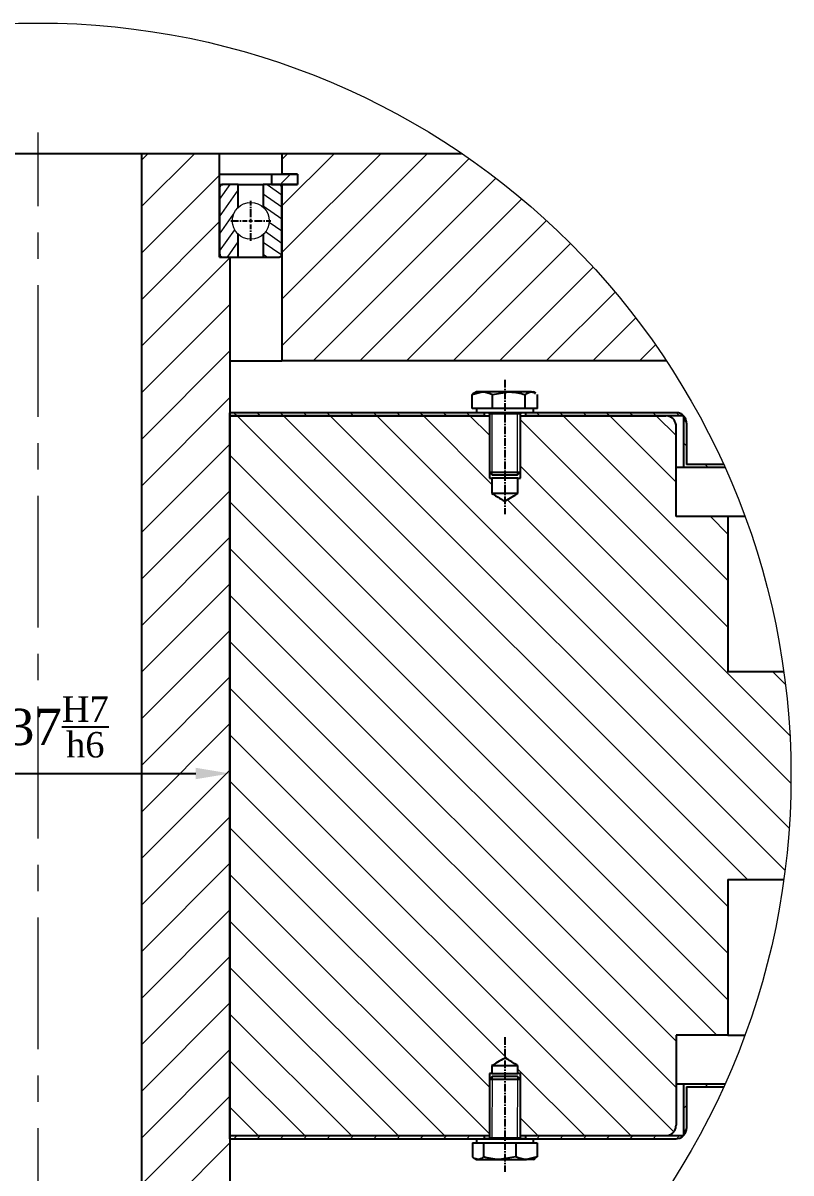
# Model space of a CAD drawing. Header units: millimetres. Extents: x -15 to 1174, y 15 to 856.
# Drawn here: x 603.5 to 677.5, y 163.9 to 274.8 of the extents above; entities that cross this region are included whole.
import ezdxf

# ---------------------------------------------------------------- set-up
doc = ezdxf.new("R2010")
doc.units = ezdxf.units.MM
doc.header["$PDSIZE"] = -1
doc.linetypes.add('CENTER2', pattern=[1.125, 0.75, -0.125, 0.125, -0.125])
doc.linetypes.add('CENTERX2', pattern=[20.319999999999997, 12.7, -2.54, 2.54, -2.54])
doc.layers.get('0').update_dxf_attribs({"lineweight": 25})
doc.layers.add('netmanh', color=7, linetype='Continuous', lineweight=15)
doc.dimstyles.new('ISO-25', dxfattribs={"dimtxt": 2.5, "dimasz": 2.5, "dimexe": 1.25, "dimexo": 0.625, "dimtad": 1, "dimtxsty": 'Standard', "dimcen": 2.5, "dimadec": 0, "dimazin": 0, "dimtfac": 1, "dimtmove": 0, "dimatfit": 3, "dimfxl": 1, "dimarcsym": 0})

# ---------------------------------------------------------------- blocks, each defined once
blk = doc.blocks.new('SW_HATCH_5')
at = {"color": 0, "linetype": 'Continuous', "lineweight": 18}
for p, q in [((-33.6993932723999, 109.9847014993429), (-28.6005437374115, 115.0835435837507)), ((-33.6993932723999, 114.474831148982), (-33.09068083763123, 115.0835435837507)), ((-20.19932866096497, 101.0341327637434), (-6.149917840957642, 115.0835435837507)), ((-20.19932866096497, 105.5242624133825), (-10.64005494117737, 115.0835435837507)), ((-20.19932866096497, 110.0143920630217), (-15.13016223907471, 115.0835435837507)), ((-20.19932866096497, 114.5045142620802), (-19.62029933929443, 115.0835435837507)), ((-20.19932866096497, 96.54400311410427), (-2.154797315597534, 114.5885270088911)), ((-33.6993932723999, 105.4945718497038), (-26.1993408203125, 112.9946243017912)), ((-20.37525177001953, 112.0835449546576), (-19.37523484230042, 113.0835469812155)), ((-17.16965436935425, 95.08354775607586), (0.4382133483886719, 112.69143037498)), ((-12.67954707145691, 95.08354775607586), (2.930372953414917, 110.6934603303671)), ((-33.6993932723999, 101.0044496506453), (-26.1993408203125, 108.5045021027327)), ((-8.189409971237183, 95.08354775607586), (5.323141813278198, 108.5960697382689)), ((-3.699272871017456, 95.08354775607586), (7.617324590682983, 106.4001452177763)), ((-33.6993932723999, 96.51432000100613), (-25.19935369491577, 105.0143744796515)), ((0.7908642292022705, 95.08354775607586), (9.813249111175537, 104.1059475392103)), ((5.280971527099609, 95.08354775607586), (11.91064715385437, 101.7132010310888)), ((-33.6993932723999, 92.024190351367), (-25.19935369491577, 100.5242448300123)), ((9.771108627319336, 95.08354775607586), (13.90859484672546, 99.22104142606258)), ((14.26124572753906, 95.08354775607586), (15.80572128295898, 96.62801586091518)), ((-33.6993932723999, 87.53406070172787), (-25.19935369491577, 96.03412263095379)), ((-33.6993932723999, 83.04393477737904), (-25.19935369491577, 91.54399298131466)), ((-24.51774477958679, 89.7835474461317), (-24.81773495674133, 90.08354507386684)), ((-22.27267622947693, 89.7835474461317), (-22.57266640663147, 90.08354507386684)), ((-20.02760767936707, 89.7835474461317), (-20.32762765884399, 90.08354507386684)), ((-17.7825391292572, 89.7835474461317), (-18.08255910873413, 90.08354507386684)), ((-15.53747057914734, 89.7835474461317), (-15.83749055862427, 90.08354507386684)), ((-13.29243183135986, 89.7835474461317), (-13.5924220085144, 90.08354507386684)), ((-11.04736328125, 89.7835474461317), (-11.34735345840454, 90.08354507386684)), ((-8.802294731140137, 89.7835474461317), (-9.102284908294678, 90.08354507386684)), ((-6.557226181030273, 89.7835474461317), (-6.857216358184814, 90.08354507386684)), ((-4.31215763092041, 89.7835474461317), (-4.612177610397339, 90.08354507386684)), ((-2.067089080810547, 89.7835474461317), (-2.367109060287476, 90.08354507386684)), ((4.668086767196655, 89.7835474461317), (4.368096590042114, 90.08354507386684)), ((6.913155317306519, 89.7835474461317), (6.613165140151978, 90.08354507386684)), ((9.158223867416382, 89.7835474461317), (8.85823369026184, 90.08354507386684)), ((11.40329241752625, 89.7835474461317), (11.10327243804932, 90.08354507386684)), ((13.64836096763611, 89.7835474461317), (13.34834098815918, 90.08354507386684)), ((15.89339971542358, 89.7835474461317), (15.59340953826904, 90.08354507386684)), ((18.13846826553345, 89.7835474461317), (17.84178614616394, 90.08022956550121)), ((22.80083298683167, 42.46495850384235), (-24.51774477958679, 89.7835474461317)), ((24.67238903045654, 45.0835470110178), (-20.02760767936707, 89.7835474461317)), ((28.29629182815552, 45.94978876411915), (-15.53747057914734, 89.7835474461317)), ((28.69778871536255, 50.03840662539005), (-11.04736328125, 89.7835474461317)), ((0.05170702934265137, 83.17460305988789), (-6.557226181030273, 89.7835474461317)), ((-0.1984536647796631, 87.91489712893963), (-2.067089080810547, 89.7835474461317)), ((22.80083298683167, 69.40572522580624), (2.799898386001587, 89.40667472779751)), ((22.80083298683167, 73.89585487544537), (6.913155317306519, 89.7835474461317)), ((17.80068874359131, 83.38612876832485), (11.40329241752625, 89.7835474461317)), ((17.80068874359131, 87.87625841796398), (15.89339971542358, 89.7835474461317)), ((18.79951357841492, 89.12249468266964), (18.50071549415588, 89.42132256925106)), ((-33.6993932723999, 78.5538051277399), (-25.19935369491577, 87.05386333167553)), ((18.80070567131042, 86.87625639140606), (18.50071549415588, 87.1762540191412)), ((22.80083298683167, 37.97483071684837), (-25.19935369491577, 85.97502298653126)), ((28.77050638198853, 58.94595198333263), (2.799898386001587, 84.91654880344868)), ((18.64835619926453, 84.78354476392269), (18.50071549415588, 84.93119291961193)), ((20.89342474937439, 84.78354476392269), (20.59340476989746, 85.08354611694813)), ((-33.6993932723999, 74.06367920339108), (-25.19935369491577, 82.5637336820364)), ((22.80083298683167, 33.48470199853182), (-25.19935369491577, 81.48489333689213)), ((28.86971831321716, 54.35660667717457), (1.54423713684082, 81.68208412826061)), ((22.80083298683167, 78.3859845250845), (21.10329270362854, 80.08354716002941)), ((-33.6993932723999, 69.57354955375195), (-25.19935369491577, 78.07360775768757)), ((21.71188592910767, 30.08354641497135), (-25.19935369491577, 76.9947674125433)), ((-33.6993932723999, 65.08342362940311), (-25.19935369491577, 73.58347810804844)), ((17.80068874359131, 29.50459020212293), (-25.19935369491577, 72.50463776290417)), ((-33.6993932723999, 60.59329397976398), (-25.19935369491577, 69.09335218369961)), ((17.80068874359131, 25.0144623205415), (-25.19935369491577, 68.01450811326504)), ((-33.6993932723999, 56.10316619277), (-25.19935369491577, 64.60322253406048)), ((28.33989262580872, 63.86668048799038), (27.12303400039673, 65.08354656398296)), ((17.56730675697327, 20.75773384422064), (-25.19935369491577, 63.52438218891621)), ((-33.6993932723999, 51.61303840577602), (-25.19935369491577, 60.11309288442135)), ((13.45136761665344, 20.38354612886906), (-25.19935369491577, 59.03425253927708)), ((-33.6993932723999, 47.12291061878204), (-25.19935369491577, 55.62296696007252)), ((1.707941293716431, 27.63683209195733), (-25.19935369491577, 54.5441247522831)), ((-33.6993932723999, 42.63278096914291), (-25.19935369491577, 51.13283917307854)), ((-0.1984536647796631, 25.05310279229889), (-25.19935369491577, 50.05399696528912)), ((-33.6993932723999, 38.14265318214893), (-25.19935369491577, 46.64271138608456)), ((-0.1984536647796631, 20.56297473609447), (-25.19935369491577, 45.56386917829514)), ((-33.6993932723999, 33.65252539515495), (-25.19935369491577, 42.15258173644543)), ((-4.509150981903076, 20.38354612886906), (-25.19935369491577, 41.07374139130116)), ((-33.6993932723999, 29.16239760816097), (-25.19935369491577, 37.66245488077402)), ((-8.999288082122803, 20.38354612886906), (-25.19935369491577, 36.5836126729846)), ((-33.6993932723999, 24.67226955923252), (-25.19935369491577, 33.17232616245747)), ((-13.48939538002014, 20.38354612886906), (-25.19935369491577, 32.09348488599062)), ((-33.6993932723999, 20.18214156851172), (-25.19935369491577, 28.68219837546349)), ((-17.97953248023987, 20.38354612886906), (-25.19935369491577, 27.60335663333535)), ((8.961230516433716, 20.38354612886906), (2.549737691879272, 26.79505059495568)), ((18.50071549415588, 25.23590094642714), (18.64835619926453, 25.38354633725248)), ((20.59340476989746, 25.08354635938304), (20.89342474937439, 25.38354636635631)), ((-33.6993932723999, 15.69201331585646), (-25.19935369491577, 24.19207041384652)), ((18.50071549415588, 22.99083699472249), (18.80070567131042, 23.29083706717938)), ((-22.46966958045959, 20.38354612886906), (-25.19935369491577, 23.11322861351073)), ((4.471093416213989, 20.38354612886906), (2.799898386001587, 22.05475699156523)), ((-24.81773495674133, 20.08354617282748), (-24.51774477958679, 20.38354612886906)), ((-22.57266640663147, 20.08354617282748), (-22.27267622947693, 20.38354612886906)), ((-20.32762765884399, 20.08354617282748), (-20.02760767936707, 20.38354612886906)), ((-18.08255910873413, 20.08354617282748), (-17.7825391292572, 20.38354612886906)), ((-15.83749055862427, 20.08354617282748), (-15.53747057914734, 20.38354612886906)), ((-13.5924220085144, 20.08354617282748), (-13.29243183135986, 20.38354612886906)), ((-11.34735345840454, 20.08354617282748), (-11.04736328125, 20.38354612886906)), ((-9.102284908294678, 20.08354617282748), (-8.802294731140137, 20.38354612886906)), ((-6.857216358184814, 20.08354617282748), (-6.557226181030273, 20.38354612886906)), ((-4.612177610397339, 20.08354617282748), (-4.31215763092041, 20.38354612886906)), ((-2.367109060287476, 20.08354617282748), (-2.067089080810547, 20.38354612886906)), ((4.368096590042114, 20.08354617282748), (4.668086767196655, 20.38354612886906)), ((6.613165140151978, 20.08354617282748), (6.913155317306519, 20.38354612886906)), ((8.85823369026184, 20.08354617282748), (9.158223867416382, 20.38354612886906)), ((11.10327243804932, 20.08354617282748), (11.40329241752625, 20.38354612886906)), ((13.34834098815918, 20.08354617282748), (13.64836096763611, 20.38354612886906)), ((15.59340953826904, 20.08354617282748), (15.89339971542358, 20.38354612886906)), ((17.84488558769226, 20.08994668722153), (18.13846826553345, 20.38354612886906)), ((18.50071549415588, 20.74577286839485), (18.79474520683289, 21.03981282562017)), ((-33.6993932723999, 11.20188552886248), (-25.19935369491577, 19.70194233581424))]:
    blk.add_line(p, q, dxfattribs=at)
blk = doc.blocks.new('*U104')
at = {"color": 0, "linetype": 'CENTER2', "transparency": 16777216}
blk.add_line((0, 6.487498417496681), (0, -6.487498417496681), dxfattribs=at)
blk = doc.blocks.new('*U105')
at = {"color": 0, "linetype": 'CENTER2', "transparency": 16777216}
blk.add_line((0, 6.487500076415017), (0, -6.487500076415017), dxfattribs=at)
blk = doc.blocks.new('*U108')
at = {"color": 0, "linetype": 'CENTER2', "transparency": 16777216}
for p, q in [((0, 0.3550007037253106), (0, 1.935042380049216)), ((-1.935042380049216, 0), (-0.3550007037253105, 0)), ((0.3550007037253106, 0), (1.935042371977706, 0)), ((0, -1.935042371977706), (0, -0.3550007037253105))]:
    blk.add_line(p, q, dxfattribs=at)
at = {"color": 0, "linetype": 'Continuous', "transparency": 16777216}
for p, q in [((-0.1775003518626553, 0), (0.1775003518626553, 0)), ((0, -0.1775003518626553), (0, 0.1775003518626553))]:
    blk.add_line(p, q, dxfattribs=at)
blk = doc.blocks.new('*D125')
at = {"color": 0, "lineweight": -2, "transparency": 16777216}
for p, q in [((589.7521538674591, 202.4533576990709), (620.1480053326843, 202.4533576990709)), ((586.4501538674591, 201.7802669101214), (586.4501538674591, 201.4533576990709)), ((623.4500053326843, 201.7802669101214), (623.4500053326843, 201.4533576990709))]:
    blk.add_line(p, q, dxfattribs=at)
at = {"color": 0, "transparency": 16777216}
for points in [[(589.7521538674591, 203.0036910324042), (589.7521538674591, 201.9030243657376), (586.4501538674591, 202.4533576990709)], [(620.1480053326843, 203.0036910324042), (620.1480053326843, 201.9030243657376), (623.4500053326843, 202.4533576990709)]]:
    blk.add_solid(points, dxfattribs=at)
at = {"layer": 'Defpoints', "color": 0, "transparency": 16777216}
for p in [(586.4501538674591, 202.7802669101214), (623.4500053326843, 202.7802669101214), (623.4500053326843, 202.4533576990709)]:
    blk.add_point(p, dxfattribs=at)
at = {"color": 0, "transparency": 16777216, "insert": (604.9500796000717, 206.9444509458866), "char_height": 3.5, "attachment_point": 5}
blk.add_mtext('\\A1;{\\fTimes New Roman|b0|i0|c0|p18;%%C37\\H0.7x;\\SH7/h6;}', dxfattribs=at)

msp = doc.modelspace()

# ---------------------------------------------------------------- hatches: boundary and pattern name
at = {"layer": 'netmanh'}
h = msp.add_hatch(dxfattribs=at)
h.set_pattern_fill('ANSI31', color=256, scale=0.3, angle=10)
h.set_pattern_definition([(55, (-4.250049591064453, 18.71048074099255), (-0.7802423221852646, 0.5463315556243713), [])])
edge = h.paths.add_edge_path()
edge.add_spline(control_points=[(622.4500182072876, 252.5408432476974), (622.4524322150559, 252.5121933814121), (622.4576834423217, 252.4498708980407), (622.5022657382669, 252.3620708769211), (622.5749157927382, 252.2905126957668), (622.6619878007467, 252.2478958304291), (622.7228282547886, 252.2430226747661), (622.7500083844421, 252.2408456199622)], knot_values=[0, 0, 0, 0, 0.1826454060330795, 0.3973112881942639, 0.6119965240313864, 0.826661635767418, 1, 1, 1, 1], degree=3, periodic=0)
edge.add_line((622.7500083844421, 252.2408456199622), (623.4500053326843, 252.2408456199622))
edge.add_line((623.4500053326843, 252.2408456199622), (624.2500188748596, 252.2408456199622))
edge.add_line((624.2500188748596, 252.2408456199622), (624.2500188748596, 254.4329405420279))
edge.add_arc((625.4500540892838, 255.7420044383526), 1.775875220987879, 180, 227.4881265036795, ccw=False)
edge.add_arc((625.4500540892838, 255.7420044383526), 1.775875220987879, 132.5118734963205, 180, ccw=False)
edge.add_line((624.2500188748596, 257.0510683346773), (624.2500188748596, 259.2408449047065))
edge.add_line((624.2500188748596, 259.2408449047065), (622.7500083844421, 259.2408449047065))
edge.add_spline(control_points=[(622.7500083844421, 259.2408449047065), (622.7434795625072, 259.2407099967999), (622.7033793681298, 259.2398813889233), (622.630148631093, 259.2220011738601), (622.5437816961363, 259.1666328594541), (622.4809774649481, 259.0856673684711), (622.4530697782724, 259.0056113970554), (622.4507525922907, 258.9564332812827), (622.4500182072876, 258.9408472769713)], knot_values=[0, 0, 0, 0, 0.04174749159594748, 0.2564141807554294, 0.4710717095607406, 0.6857424564895077, 0.900402458470433, 1, 1, 1, 1], degree=3, periodic=0)
edge.add_line((622.4500182072876, 258.9408472769713), (622.4500182072876, 252.5408432476974))
edge = h.paths.add_edge_path()
edge.add_arc((584.4501349131821, 255.7408489876246), 1.775003518626553, -47.46363238577902, 0, ccw=False)
edge.add_line((585.6501403252838, 254.4329405420279), (585.6501403252838, 252.2408456199622))
edge.add_line((585.6501403252838, 252.2408456199622), (587.1501508157013, 252.2408456199622))
edge.add_spline(control_points=[(587.1501508157013, 252.2408456199622), (587.1566796376364, 252.2409805278688), (587.1967798320135, 252.2418091357454), (587.2700105690502, 252.2596893508087), (587.3563775040072, 252.3150576652146), (587.4191817351953, 252.3960231561975), (587.447089421871, 252.4760791276133), (587.4494066078528, 252.525257243386), (587.4501409928558, 252.5408432476974)], knot_values=[0, 0, 0, 0, 0.04174749159594748, 0.2564141807554294, 0.4710717095607406, 0.6857424564895077, 0.900402458470433, 1, 1, 1, 1], degree=3, periodic=0)
edge.add_line((587.4501409928558, 252.5408432476974), (587.4501409928558, 258.9408472769713))
edge.add_spline(control_points=[(587.4501409928558, 258.9408472769713), (587.4477421447559, 258.9695014347437), (587.4425238176303, 259.0318341721792), (587.3978809554459, 259.1196021481096), (587.3252740172899, 259.1911860893516), (587.2381927074942, 259.2338092087126), (587.177340841375, 259.2386720668584), (587.1501508157013, 259.2408449047065)], knot_values=[0, 0, 0, 0, 0.1826442699586905, 0.3973146729297246, 0.611945520016076, 0.8266082546605081, 1, 1, 1, 1], degree=3, periodic=0)
edge.add_line((587.1501508157011, 259.2408449047065), (585.6501403252838, 259.2408449047065))
edge.add_line((585.6501403252838, 259.2408449047065), (585.6501403252838, 257.0487574332213))
edge.add_arc((584.4501349131821, 255.7408489876246), 1.775003518626553, 0, 47.46363238577902, ccw=False)
h = msp.add_hatch(dxfattribs=at)
h.set_pattern_fill('ANSI31', color=256, scale=0.3, angle=100)
h.set_pattern_definition([(145, (-4.250049591064453, 18.71048074099255), (-0.5463315556243713, -0.7802423221852646), [])])
edge = h.paths.add_edge_path()
edge.add_spline(control_points=[(628.4500303666351, 258.9408472769713), (628.4476170854133, 258.9694999216349), (628.4423678710499, 259.0318233145965), (628.3977780484628, 259.1196211269022), (628.3251357781825, 259.1911851118947), (628.2380611427701, 259.2338042523382), (628.1772203041398, 259.2386708117037), (628.1500401894806, 259.2408449047065)], knot_values=[0, 0, 0, 0, 0.1826592132829737, 0.3973085926678195, 0.6120027296345534, 0.8266655994005733, 1, 1, 1, 1], degree=3, periodic=0)
edge.add_line((628.1500401894806, 259.2408449047065), (626.6500296990631, 259.2408449047065))
edge.add_line((626.6500296990631, 259.2408449047065), (626.6500296990631, 257.051122972502))
edge.add_arc((625.4500540892838, 255.7420044383526), 1.775875220987879, 0, 47.490735255876984, ccw=False)
edge.add_arc((625.4500540892838, 255.7420044383526), 1.775875220987879, -47.4907352558771, 0, ccw=False)
edge.add_line((626.6500296990631, 254.4328859042033), (626.6500296990631, 252.2408456199622))
edge.add_line((626.6500296990631, 252.2408456199622), (628.1500401894806, 252.2408456199622))
edge.add_spline(control_points=[(628.1500401894806, 252.2408456199622), (628.1565690114157, 252.2409805278688), (628.1966692057929, 252.2418091357454), (628.2698999428295, 252.2596893508087), (628.3562668777865, 252.3150576652146), (628.4190711089747, 252.3960231561975), (628.4469787956504, 252.4760791276133), (628.4492959816321, 252.525257243386), (628.4500303666351, 252.5408432476974)], knot_values=[0, 0, 0, 0, 0.04174749159594748, 0.2564141807554294, 0.4710717095607406, 0.6857424564895077, 0.900402458470433, 1, 1, 1, 1], degree=3, periodic=0)
edge.add_line((628.4500303666351, 252.5408432476974), (628.4500303666351, 258.9408472769713))

# ---------------------------------------------------------------- linework, layer by layer
at = {"color": 7, "linetype": 'CENTERX2', "lineweight": 18}
msp.add_line((604.9500945012329, 135.2408469312643), (604.9500945012329, 264.2408475869154), dxfattribs=at)
at = {"color": 7, "linetype": 'Continuous', "lineweight": 25}
for p, q in [((594.9501934449432, 262.2408435337996), (614.9499657552002, 262.2408435337996)), ((614.9499657552002, 137.2408472590899), (614.9499657552002, 262.2408435337996)), ((614.9499657552002, 262.2408435337996), (622.4500182072876, 262.2408435337996)), ((622.4500182072876, 252.2408456199622), (622.4500182072876, 262.2408435337996)), ((622.4500182072876, 262.2408435337996), (628.4500303666351, 262.2408435337996)), ((628.4500303666351, 262.2408435337996), (628.4500303666351, 260.2408469312644)), ((628.4500303666351, 262.2408435337996), (645.7763853471039, 262.2408435337996)), ((622.4500182072876, 260.2408469312644), (627.450013438916, 260.2408469312644)), ((627.450013438916, 260.2408469312644), (627.450013438916, 259.2408449047065)), ((627.450013438916, 260.2408469312644), (629.9500408570526, 260.2408469312644)), ((629.9500408570526, 260.2408469312644), (628.4500303666351, 260.2408469312644)), ((629.9500408570526, 260.2408469312644), (629.9500408570526, 259.2408449047065)), ((622.4500182072876, 259.2408449047065), (622.7500083844421, 259.2408449047065)), ((622.4500182072876, 258.9408472769713), (622.4500182072876, 252.5408432476974)), ((624.2500188748596, 259.2408449047065), (622.7500083844421, 259.2408449047065)), ((624.2500188748596, 259.2408449047065), (626.6500296990631, 259.2408449047065)), ((624.2500188748596, 257.0510683346773), (624.2500188748596, 259.2408449047065)), ((626.6500296990631, 259.2408449047065), (626.6500296990631, 257.0487574332213)), ((628.1500401894806, 259.2408449047065), (626.6500296990631, 259.2408449047065)), ((627.450013438916, 259.2408449047065), (629.9500408570526, 259.2408449047065)), ((628.4500303666351, 259.2408449047065), (628.4500303666351, 242.2408477061248)), ((629.9500408570526, 259.2408449047065), (628.4500303666351, 259.2408449047065)), ((628.4500303666351, 252.5408432476974), (628.4500303666351, 258.9408472769713)), ((626.6459169785736, 257.0487574332213), (626.6377511422394, 257.0622727864242)), ((626.6459169785736, 257.0487574332213), (626.6500893037079, 257.0487574332213)), ((624.2500188748596, 252.2408456199622), (624.2500188748596, 254.4329405420279)), ((626.6500296990632, 254.4329405420279), (626.6500893037079, 254.4329405420279)), ((626.6500296990631, 254.4329405420279), (626.6500296990631, 252.2408456199622)), ((622.4500182072876, 252.2408456199622), (623.4500053326843, 252.2408456199622)), ((622.7500083844421, 252.2408456199622), (624.2500188748596, 252.2408456199622)), ((623.4500053326843, 252.2408456199622), (623.4500053326843, 152.2408459924912)), ((624.2500188748596, 252.2408456199622), (626.6500296990631, 252.2408456199622)), ((626.6500296990631, 252.2408456199622), (628.1500401894806, 252.2408456199622)), ((623.4500053326843, 242.2408477061248), (628.4500303666351, 242.2408477061248)), ((665.5040922562836, 242.2408477061248), (628.4500303666351, 242.2408477061248)), ((646.8055191437958, 238.9952257864928), (647.7828863065002, 239.2408490770316)), ((646.8055191437958, 237.6408443444228), (646.8055191437958, 238.9952257864928)), ((647.2000720898865, 239.2408490770316), (646.9839754502533, 239.1160816543555)), ((647.7828863065002, 239.2408490770316), (647.2000720898865, 239.2408490770316)), ((650.3325345914124, 239.2408490770316), (647.7828863065002, 239.2408490770316)), ((648.7602534692047, 238.9952257864928), (650.3325345914124, 239.2408490770316)), ((648.7602534692047, 237.6408443444228), (648.7602534692047, 238.9952257864928)), ((652.4997296731232, 239.2408490770316), (650.3325345914124, 239.2408490770316)), ((651.90481571362, 237.6408443444228), (651.90481571362, 238.9952257864928)), ((652.4997296731232, 239.2408490770316), (652.7000906865356, 239.2408490770316)), ((652.9161873261688, 239.1160816543555), (652.7000906865356, 239.2408490770316)), ((653.0946436326263, 237.6408443444228), (653.0946436326263, 238.9952257864928)), ((647.7828863065002, 237.6408443444228), (646.8055191437958, 237.6408443444228)), ((647.2000720898865, 237.6408443444228), (647.2000720898865, 237.2408450239158)), ((648.7602534692047, 237.6408443444228), (647.7828863065002, 237.6408443444228)), ((650.3325345914124, 237.6408443444228), (648.7602534692047, 237.6408443444228)), ((651.90481571362, 237.6408443444228), (650.3325345914124, 237.6408443444228)), ((652.4997296731232, 237.6408443444228), (651.90481571362, 237.6408443444228)), ((653.0946436326263, 237.6408443444228), (652.4997296731232, 237.6408443444228)), ((652.7000906865356, 237.2408450239158), (652.7000906865356, 237.6408443444228)), ((623.4500053326843, 236.9408473961806), (623.4500053326843, 237.2408450239158)), ((647.2005191247223, 237.2408450239158), (623.4500053326843, 237.2408450239158)), ((647.9507031838654, 236.9408473961806), (623.4500053326843, 236.9408473961806)), ((623.4500053326843, 167.540846078918), (623.4500053326843, 236.9408473961806)), ((623.4500053326843, 236.9408473961806), (648.4259012143372, 236.9408473961806)), ((652.7000906865356, 237.2408450239158), (647.2000720898865, 237.2408450239158)), ((647.9507031838654, 237.2158483260131), (647.9507031838654, 236.9408473961806)), ((648.4162154595612, 237.2158483260131), (647.9507031838654, 237.2158483260131)), ((648.4259012143372, 236.9408473961806), (648.4509053628204, 236.9158432476974)), ((648.4500708977936, 236.9408473961806), (648.4259012143372, 236.9408473961806)), ((648.4500708977936, 237.1408433311439), (648.4500708977936, 236.9158432476974)), ((651.4500918786285, 237.1408433311439), (648.4500708977936, 237.1408433311439)), ((648.4509053628204, 236.9158432476974), (648.4509053628204, 230.940846412704)), ((651.4492574136017, 236.9158432476974), (651.474261562085, 236.9408473961806)), ((651.4492574136017, 230.940846412704), (651.4492574136017, 236.9158432476974)), ((651.4500918786285, 236.9158432476974), (651.4500918786285, 237.1408433311439)), ((651.474261562085, 236.9408473961806), (651.4500918786285, 236.9408473961806)), ((651.474261562085, 236.9408473961806), (665.4500606457947, 236.9408473961806)), ((651.9494595925568, 237.2158483260131), (651.483947316861, 237.2158483260131)), ((651.9494595925568, 236.9408473961806), (651.9494595925568, 237.2158483260131)), ((667.150074521756, 236.9408473961806), (651.9494595925568, 236.9408473961806)), ((666.4500477711914, 237.2408450239158), (652.6996436516998, 237.2408450239158)), ((667.150074521756, 236.9408473961806), (667.150074521756, 231.9408447139716)), ((667.4500646989105, 236.2408429973578), (667.4500646989105, 232.2408460669971)), ((666.4500477711914, 227.2408471100783), (666.4500477711914, 235.9408453696227)), ((667.150074521756, 231.9408447139716), (666.4500477711914, 231.9408447139716)), ((671.1671295563934, 231.9408447139716), (667.150074521756, 231.9408447139716)), ((671.0317376057861, 232.2408460669971), (667.4500646989105, 232.2408460669971)), ((648.4500708977936, 231.5213472240424), (651.3408067624329, 231.5213472240424)), ((648.4509053628204, 231.5205202095962), (648.7305703561066, 231.2408477657294)), ((648.4509053628204, 230.940846412704), (648.7010660569428, 230.940846412704)), ((648.7010660569428, 230.940846412704), (648.7010660569428, 229.4408470981574)), ((651.1990967194794, 230.940846412704), (648.7010660569428, 230.940846412704)), ((648.7305703561066, 231.2408477657294), (651.0807218949554, 231.2408477657294)), ((651.0807218949554, 231.2408477657294), (651.1695924203156, 231.2408477657294)), ((651.1695924203156, 231.2408477657294), (651.4492574136017, 231.5205202095962)), ((651.1990967194794, 229.4408470981574), (651.1990967194794, 230.940846412704)), ((651.1990967194794, 230.940846412704), (651.4492574136017, 230.940846412704)), ((651.3408067624329, 231.5213472240424), (651.4500918786285, 231.5213472240424)), ((651.1990967194794, 229.4408470981574), (648.7010660569428, 229.4408470981574)), ((671.4501920144318, 227.2408471100783), (666.4500477711914, 227.2408471100783)), ((671.4501920144318, 227.2408471100783), (671.4501920144318, 212.2408465140319)), ((673.0807366769073, 227.2408471100783), (671.4501920144318, 227.2408471100783)), ((676.8304350774048, 212.2408465140319), (671.4501920144318, 212.2408465140319)), ((671.4501920144318, 192.2408469610667), (676.8304350774048, 192.2408469610667)), ((671.4501920144318, 192.2408469610667), (671.4501920144318, 177.2408463650203)), ((671.4501920144318, 177.2408463650203), (666.4500477711914, 177.2408463650203)), ((666.4500477711914, 177.2408463650203), (666.4500477711914, 168.5408462428308)), ((671.4501920144318, 177.2408463650203), (673.0807366769073, 177.2408463650203)), ((648.7010660569428, 174.2897703436023), (648.7010660569428, 173.540846131072)), ((648.7010660569428, 174.2897703436023), (651.1990967194794, 174.2897703436023)), ((651.1990967194794, 173.540846131072), (651.1990967194794, 174.2897703436023)), ((651.4500918786285, 172.9603461928485), (648.4500708977936, 172.9603461928485)), ((648.7010660569428, 173.540846131072), (648.4509053628204, 173.540846131072)), ((648.4509053628204, 173.540846131072), (648.4509053628204, 167.5658460364497)), ((648.7305703561066, 173.2408461750305), (648.4509053628204, 172.9611732655025)), ((648.7010660569428, 173.540846131072), (651.1990967194794, 173.540846131072)), ((651.1695924203156, 173.2408461750305), (648.7305703561066, 173.2408461750305)), ((651.4492574136017, 172.9611733237101), (651.1695924203156, 173.2408461750305)), ((651.4492574136017, 173.5408462474874), (651.1990967194794, 173.540846131072)), ((651.4492574136017, 167.5658460364497), (651.4492574136017, 173.5408462474874)), ((666.4500477711914, 172.5408462873014), (667.150074521756, 172.5408462873014)), ((667.150074521756, 172.5408462873014), (667.150074521756, 167.540846078918)), ((667.150074521756, 172.5408462873014), (671.1671295563934, 172.5408463164052)), ((667.4500646989105, 172.24084629488), (671.0317376057861, 172.2408463203459)), ((667.4500646989105, 172.24084629488), (667.4500646989105, 168.2408462867892)), ((623.4500053326843, 167.2408461228764), (623.4500053326843, 167.540846078918)), ((623.4500053326843, 167.540846078918), (647.9507031838654, 167.540846078918)), ((623.4500053326843, 167.540846078918), (648.4259012143372, 167.540846078918)), ((647.9507031838654, 167.540846078918), (647.9507031838654, 167.2658460804081)), ((648.4509053628204, 167.5658460364497), (648.4259012143372, 167.540846078918)), ((648.4259012143372, 167.540846078918), (648.4500708977936, 167.540846078918)), ((648.4500708977936, 167.5658460364497), (648.4500708977936, 167.3408459530032)), ((651.474261562085, 167.540846078918), (651.4492574136017, 167.5658460364497)), ((651.4500918786285, 167.3408464186645), (651.4500918786285, 167.5658460364497)), ((651.4500918786285, 167.540846078918), (651.474261562085, 167.540846078918)), ((651.474261562085, 167.540846078918), (665.4500606457947, 167.540846078918)), ((651.9494595925568, 167.2658460804081), (651.9494595925568, 167.540846078918)), ((651.9494595925568, 167.540846078918), (667.150074521756, 167.540846078918)), ((623.4500053326843, 167.2408461228764), (647.2005191247223, 167.2408461228764)), ((646.8294802109955, 166.8408463367081), (646.8294802109955, 165.4864662916219)), ((646.8294802109955, 166.8408463367081), (647.3552229802368, 166.8408463367081)), ((647.2000720898865, 167.2408461228764), (647.2000720898865, 166.8408463367081)), ((647.2000720898865, 167.2408461228764), (652.7000906865356, 167.2408461228764)), ((647.3552229802368, 166.8408463367081), (647.8809657494782, 166.8408463367081)), ((647.8809657494782, 166.8408463367081), (647.8809657494782, 165.4864662916219)), ((647.8809657494782, 166.8408463367081), (649.4412365357636, 166.8408463367081)), ((647.9507031838654, 167.2658460804081), (648.4162154595612, 167.2658460804081)), ((649.4412365357636, 166.8408463367081), (651.0015371243713, 166.8408463367081)), ((651.0015371243713, 166.8408463367081), (651.0015371243713, 165.4864662916219)), ((651.0015371243713, 166.8408463367081), (652.0361247460602, 166.8408463367081)), ((651.483947316861, 167.2658460804081), (651.9494595925568, 167.2658460804081)), ((652.0361247460602, 166.8408463367081), (653.0706825654266, 166.8408463367081)), ((652.6996436516998, 167.2408461228764), (666.4500477711914, 167.2408461228764)), ((652.7000906865356, 166.8408463367081), (652.7000906865356, 167.2408461228764)), ((653.0706825654266, 166.8408463367081), (653.0706825654266, 165.4864662916219)), ((647.035682479596, 165.3357694514847), (647.2000720898865, 165.2408462607121)), ((647.2000720898865, 165.2408462607121), (647.3552229802368, 165.2408462607121)), ((647.3552229802368, 165.2408462607121), (649.4412365357636, 165.2408462607121)), ((651.0015371243713, 165.4864662916219), (649.4412365357636, 165.2408462607121)), ((649.4412365357636, 165.2408462607121), (652.0361247460602, 165.2408462607121)), ((653.0706825654266, 165.4864662916219), (652.0361247460602, 165.2408462607121)), ((652.7000906865356, 165.2408462607121), (652.0361247460602, 165.2408462607121)), ((652.7000906865356, 165.2408462607121), (652.8644802968262, 165.3357694514847)), ((652.8521421353577, 165.3613710433996), (653.0706825654266, 165.4864662916219))]:
    msp.add_line(p, q, dxfattribs=at)
at = {"color": 7, "linetype": 'Continuous', "lineweight": 25, "flags": 128}
msp.add_lwpolyline([(648.4500708977936, 167.3408459530032), (648.5347094933746, 167.3408459530032), (648.8325241009949, 167.3408459530032), (649.3004801671265, 167.3408459530032), (649.8673203389404, 167.3408459530032), (650.4467668931244, 167.3408459530032), (650.9506049554108, 167.3408464186645), (651.3021233479736, 167.3408464186645), (651.4477970998047, 167.3408464186645), (651.4500918786285, 167.3408464186645)], dxfattribs=at)
at = {"color": 7, "linetype": 'Continuous', "lineweight": 18}
msp.add_circle((604.9501123166892, 202.237165056459), 72.57258311643463, dxfattribs=at)
at = {"color": 7, "linetype": 'Continuous', "lineweight": 25}
for centre, radius, start, end in [((624.77061103427, 255.7408923710857), 1.799954409344455, 79.30944025594249, 79.30992974217173), ((624.7706212319089, 255.7409888820267), 1.800139936248389, 280.6888104067526, 280.689114676434), ((648.3501127638694, 237.1408868846111), 0.09995814341268149, 359.9750352512448, 90.01642652072506), ((651.5500500125528, 237.1408868846111), 0.09995814341274135, 89.9835734793402, 180.0249647487563), ((648.3501111760356, 167.3408058490139), 0.09995972980287368, 269.9844838682809, 0.02298715084392283), ((651.5500516005193, 167.3408058493345), 0.09995973012340939, 179.9767461212049, 270.0155160555595)]:
    msp.add_arc(centre, radius, start, end, dxfattribs=at)
for points, knots in [([(622.7500083844421, 259.2408449047065), (622.7434795625072, 259.2407099967999), (622.7033793681298, 259.2398813889233), (622.630148631093, 259.2220011738601), (622.5437816961363, 259.1666328594541), (622.4809774649481, 259.0856673684711), (622.4530697782724, 259.0056113970554), (622.4507525922907, 258.9564332812827), (622.4500182072876, 258.9408472769713)], [0, 0, 0, 0, 0.04174749159594748, 0.2564141807554294, 0.4710717095607406, 0.6857424564895077, 0.900402458470433, 1, 1, 1, 1]), ([(628.4500303666351, 258.9408472769713), (628.4476170854133, 258.9694999216349), (628.4423678710499, 259.0318233145965), (628.3977780484628, 259.1196211269022), (628.3251357781825, 259.1911851118947), (628.2380611427701, 259.2338042523382), (628.1772203041398, 259.2386708117037), (628.1500401894806, 259.2408449047065)], [0, 0, 0, 0, 0.1826592132829737, 0.3973085926678195, 0.6120027296345534, 0.8266655994005733, 1, 1, 1, 1]), ([(622.4500182072876, 252.5408432476974), (622.4524322150559, 252.5121933814121), (622.4576834423217, 252.4498708980407), (622.5022657382669, 252.3620708769211), (622.5749157927382, 252.2905126957668), (622.6619878007467, 252.2478958304291), (622.7228282547886, 252.2430226747661), (622.7500083844421, 252.2408456199622)], [0, 0, 0, 0, 0.1826454060330795, 0.3973112881942639, 0.6119965240313864, 0.826661635767418, 1, 1, 1, 1]), ([(628.1500401894806, 252.2408456199622), (628.1565690114157, 252.2409805278688), (628.1966692057929, 252.2418091357454), (628.2698999428295, 252.2596893508087), (628.3562668777865, 252.3150576652146), (628.4190711089747, 252.3960231561975), (628.4469787956504, 252.4760791276133), (628.4492959816321, 252.525257243386), (628.4500303666351, 252.5408432476974)], [0, 0, 0, 0, 0.04174749159594748, 0.2564141807554294, 0.4710717095607406, 0.6857424564895077, 0.900402458470433, 1, 1, 1, 1]), ([(646.9976547162292, 239.1045928590751), (646.9728880889342, 239.0975437593409), (646.9007261242408, 239.0770049560519), (646.8432614387616, 239.0276449801815), (646.8055191437958, 238.9952257864928)], [0, 0, 0, 0, 0.3432088829668374, 1, 1, 1, 1]), ([(647.7828863065002, 239.2408490770316), (647.8060500133099, 239.2405933650101), (648.1429382340586, 239.2368743415967), (648.4625849610926, 239.1117483681334), (648.7602534692047, 238.9952257864928)], [0, 0, 0, 0, 0.06875784127503203, 1, 1, 1, 1]), ([(650.3325345914124, 239.2408490770316), (650.3697754779265, 239.2406016689546), (650.9008494872936, 239.2370735037664), (651.421072590756, 239.1117557722071), (651.90481571362, 238.9952257864928)], [0, 0, 0, 0, 0.07012372260201452, 1, 1, 1, 1]), ([(651.90481571362, 238.9952257864928), (651.9439439921242, 239.0249269535741), (652.1170074402802, 239.1562945114086), (652.3327583442247, 239.2039602135819), (652.4997296731232, 239.2408490770316)], [0, 0, 0, 0, 0.2260921004463432, 1, 1, 1, 1]), ([(652.4997296731232, 239.2408490770316), (652.5461437634251, 239.2387397740594), (652.6923233589399, 239.2320965962377), (652.8162742223383, 239.1495781783792), (652.9008689324615, 239.0932605259871)], [0, 0, 0, 0, 0.3175141519478735, 1, 1, 1, 1]), ([(666.4500477711914, 235.9408453696227), (666.444960756057, 236.0164455587727), (666.4323318715386, 236.2041285188415), (666.3100900719818, 236.4863943457308), (666.0825160507422, 236.7388666669808), (665.7835459946789, 236.9085895805144), (665.5606025552845, 236.9301547509066), (665.4500606457947, 236.9408473961806)], [0, 0, 0, 0, 0.1448061109710092, 0.359491687105859, 0.5741845965547028, 0.788868208390079, 1, 1, 1, 1]), ([(667.4500646989105, 236.2408429973578), (667.4496818423697, 236.2609569923251), (667.4471690203525, 236.3929722095889), (667.389249903602, 236.635723060123), (667.2061124424029, 236.9245374914526), (666.9372637611683, 237.1351713354865), (666.6692788056519, 237.2301770052452), (666.5036736000742, 237.238235533224), (666.4500477711914, 237.2408450239158)], [0, 0, 0, 0, 0.03858397412013381, 0.2532401810118871, 0.4678947347168061, 0.682550674216334, 0.8972044196073927, 0.9999999999999999, 0.9999999999999999, 0.9999999999999999, 0.9999999999999999]), ([(648.7010660569428, 229.4408470981574), (648.7738719272303, 229.3971439724065), (649.0128967144788, 229.2536647406708), (649.3380023240054, 229.058567739746), (649.6353059986991, 228.8810273739535), (649.7904388916294, 228.7895867889578), (649.8733271931669, 228.743793953887), (649.9222005638086, 228.7217764462869), (649.9628157826488, 228.7177508132819), (650.0467438034674, 228.7489224091131), (650.3256734909847, 228.9230867350607), (650.7277411484072, 229.1566497366326), (651.0712970589921, 229.3637920498174), (651.1990967194794, 229.4408470981574)], [0, 0, 0, 0, 0.08817052967342554, 0.2894676214097691, 0.3936505164317586, 0.4477891749250438, 0.4763423698983663, 0.4920996449196697, 0.5030776916937495, 0.5176723842162171, 0.583403525901835, 0.8450299170829609, 1, 1, 1, 1]), ([(651.1990967194794, 174.2897703436023), (651.1262908805176, 174.3334733760382), (650.8872661765993, 174.4769523131299), (650.5621589224066, 174.6720464195332), (650.2648577457684, 174.8495919352664), (650.1097235128657, 174.9410294955868), (650.0268362077785, 174.9868250117943), (649.9779617626298, 175.0088373864614), (649.9373468077661, 175.0128681561378), (649.8534203480467, 174.9816872626352), (649.5744864199148, 174.8075406985626), (649.172422858631, 174.5739633324496), (648.8288659230409, 174.3668241291648), (648.7010660569428, 174.2897703436023)], [0, 0, 0, 0, 0.0881704810080434, 0.2894674852701669, 0.3936507920173107, 0.4477893499324939, 0.4763425180575905, 0.4920995669013137, 0.5030776750383233, 0.517672597579617, 0.5834035716050752, 0.8450301471154902, 1, 1, 1, 1]), ([(665.4500606457947, 167.540846078918), (665.5474978143012, 167.5492014477173), (665.757204508108, 167.5671840799438), (666.0507068463496, 167.7185410331793), (666.2879325863984, 167.9619713801298), (666.4273463356365, 168.2512962621115), (666.4430947085525, 168.4521620207151), (666.4500477711914, 168.5408462428308)], [0, 0, 0, 0, 0.1863081981237459, 0.4009771307646632, 0.6156483592219133, 0.8303049433699203, 1, 1, 1, 1]), ([(666.4500477711914, 167.2408461228764), (666.5459283504533, 167.2489404244742), (666.7540601065183, 167.2665110442872), (667.0468472207476, 167.4157206148462), (667.2851658905998, 167.6580684063791), (667.4267292930407, 167.948148919514), (667.4428696392741, 168.1505982309075), (667.4500646989105, 168.2408462867892)], [0, 0, 0, 0, 0.1833542651965996, 0.3980143371169481, 0.612673282108522, 0.8273371095205886, 1, 1, 1, 1]), ([(647.3552229802368, 165.2408462607121), (647.2063270998109, 165.2789804121313), (647.0125727493714, 165.3286033950952), (646.8639010402151, 165.4567885568018), (646.8294802109955, 165.4864662916219)], [0, 0, 0, 0, 0.7684776114097639, 1, 1, 1, 1]), ([(647.8809657494782, 165.4864662916219), (647.7538048759521, 165.3857064904951), (647.593411999418, 165.2586142970113), (647.3961035644915, 165.2438958039172), (647.3552229802368, 165.2408462607121)], [0, 0, 0, 0, 0.7928087348631844, 1, 1, 1, 1]), ([(649.4412365357636, 165.2408462607121), (649.4042736686689, 165.2410914288039), (648.8771494864937, 165.2445877493018), (648.3609595485785, 165.3699213249305), (647.8809657494782, 165.4864662916219)], [0, 0, 0, 0, 0.07012174425808232, 1, 1, 1, 1]), ([(652.0361247460602, 165.2408462607121), (652.0116013237738, 165.2410982144306), (651.656231206863, 165.24474928814), (651.3171857204732, 165.3699269263773), (651.0015371243713, 165.4864662916219)], [0, 0, 0, 0, 0.06900811610014311, 1, 1, 1, 1])]:
    msp.add_open_spline(points, degree=3, knots=knots, dxfattribs=at)
at = {"layer": 'netmanh'}
for p, q in [((648.7305703561066, 231.2408477657294), (648.7305703561066, 237.1408433311439)), ((651.1695924203156, 231.2408477657294), (651.1695924203156, 237.1408433311439)), ((648.7305703561066, 173.2408461750305), (648.6836167971848, 167.3408459530032)), ((651.1695924203156, 173.2408461750305), (651.1263641516922, 167.3408464186645))]:
    msp.add_line(p, q, dxfattribs=at)
msp.add_circle((625.4500540892838, 255.7420044383526), 1.775875220987879, dxfattribs=at)

# ---------------------------------------------------------------- block references
at = {"color": 7, "linetype": 'Continuous', "lineweight": 18}
msp.add_blockref('SW_HATCH_5', (648.6493590276001, 147.1572999500489), dxfattribs=at)
at = {"linetype": 'CENTER2'}
for name, p in [('*U108', (625.4500540892838, 255.7420044383526)), ('*U104', (649.9500813882111, 233.9283448302007)), ('*U105', (649.9500813882111, 170.5533461128647))]:
    msp.add_blockref(name, p, dxfattribs=at)

# ---------------------------------------------------------------- dimensions: what is measured, and where the dimension line sits
dim = msp.add_linear_dim(base=(623.4500053326843, 202.4533576990709), p1=(586.4501538674591, 202.7802669101214), p2=(623.4500053326843, 202.7802669101214), text='{\\fTimes New Roman|b0|i0|c0|p18;%%C37\\H0.7x;\\SH7/h6;}', dimstyle='ISO-25', override={"dimtxt": 3.5, "dimasz": 3.302, "dimexe": 1, "dimexo": 1, "dimgap": 1.524, "dimtih": 1, "dimtoh": 1, "dimlfac": 3, "dimzin": 1, "dimadec": 2, "dimtolj": 1, "dimtzin": 1})
dim.commit()
dim.dimension.update_dxf_attribs({"geometry": '*D125', "text_midpoint": (604.9500796000717, 206.9444509458866)})

doc.saveas('drawing.dxf')
